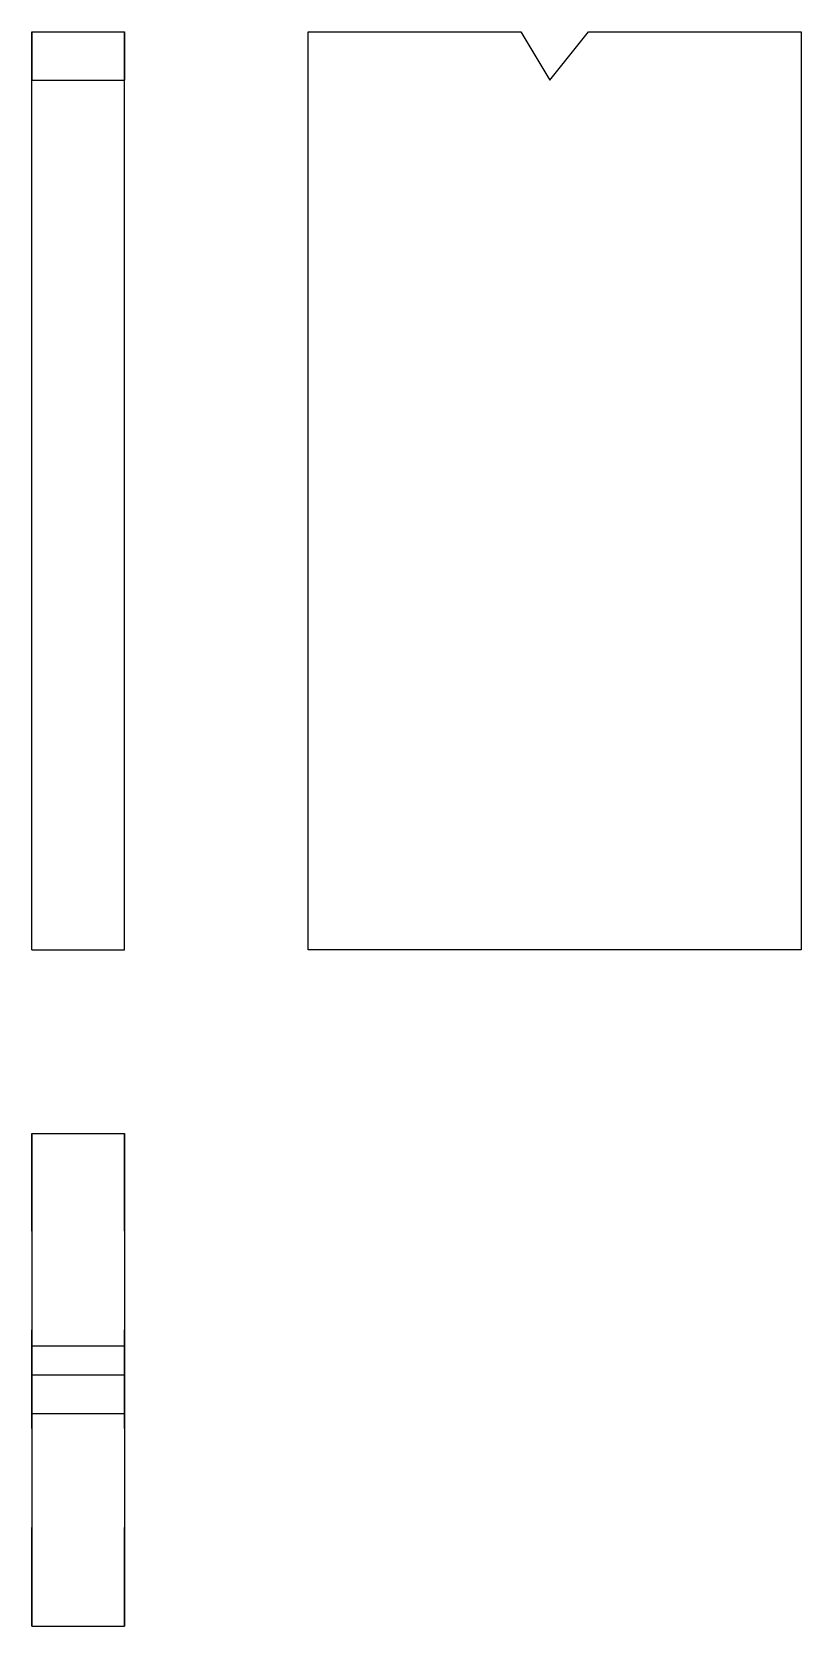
# Model space of a CAD drawing. Extents: x 0 to 0.78, y 0 to 1.61.
import ezdxf

# ---------------------------------------------------------------- set-up
doc = ezdxf.new("R2010")
doc.units = 0
doc.linetypes.add('HIDDEN', pattern=[0.046484, 0.031005, -0.015479])
for name, color, linetype in [('FRONT', 7, 'CONTINUOUS'), ('FRONT_HID', 7, 'HIDDEN'), ('LEFT', 7, 'CONTINUOUS'), ('TOP', 7, 'CONTINUOUS'), ('TOP_HID', 7, 'HIDDEN')]:
    doc.layers.add(name, color=color, linetype=linetype)

msp = doc.modelspace()

# ---------------------------------------------------------------- linework, layer by layer
at = {"layer": 'FRONT'}
for p, q in [((0, 1.61472), (0.09375, 1.61472)), ((0, 0.685033), (0, 1.61472)), ((0.09375, 0.685033), (0.09375, 1.61472)), ((0, 0.685033), (0.09375, 0.685033))]:
    msp.add_line(p, q, dxfattribs=at)
at = {"layer": 'FRONT_HID', "linetype": 'HIDDEN'}
for p, q in [((0, 1.61472), (0, 1.565789)), ((0, 1.565789), (0, 1.61472)), ((0.09375, 1.61472), (0.09375, 1.565789)), ((0.09375, 1.565789), (0.09375, 1.61472)), ((0, 1.565789), (0.09375, 1.565789))]:
    msp.add_line(p, q, dxfattribs=at)
at = {"layer": 'LEFT'}
for p, q in [((0.279688, 0.685033), (0.279688, 1.61472)), ((0.279688, 1.61472), (0.494984, 1.61472)), ((0.494984, 1.61472), (0.524342, 1.565789)), ((0.524342, 1.565789), (0.563487, 1.61472)), ((0.563487, 1.61472), (0.778783, 1.61472)), ((0.778783, 1.61472), (0.778783, 0.685033)), ((0.778783, 0.685033), (0.279688, 0.685033))]:
    msp.add_line(p, q, dxfattribs=at)
at = {"layer": 'TOP'}
for p, q in [((0, 0.499095), (0.09375, 0.499095)), ((0, 0.499095), (0, 0.283799)), ((0.09375, 0.499095), (0.09375, 0.283799)), ((0, 0.283799), (0.09375, 0.283799)), ((0, 0.283799), (0, 0.254441)), ((0.09375, 0.283799), (0.09375, 0.254441)), ((0, 0.254441), (0.09375, 0.254441)), ((0, 0.254441), (0, 0.215296)), ((0.09375, 0.254441), (0.09375, 0.215296)), ((0, 0.215296), (0.09375, 0.215296)), ((0, 0.215296), (0, 0)), ((0.09375, 0.215296), (0.09375, 0)), ((0, 0), (0.09375, 0))]:
    msp.add_line(p, q, dxfattribs=at)
at = {"layer": 'TOP_HID', "linetype": 'HIDDEN'}
for p, q in [((0, 0), (0, 0.499095)), ((0.09375, 0), (0.09375, 0.499095))]:
    msp.add_line(p, q, dxfattribs=at)

doc.saveas('drawing.dxf')
